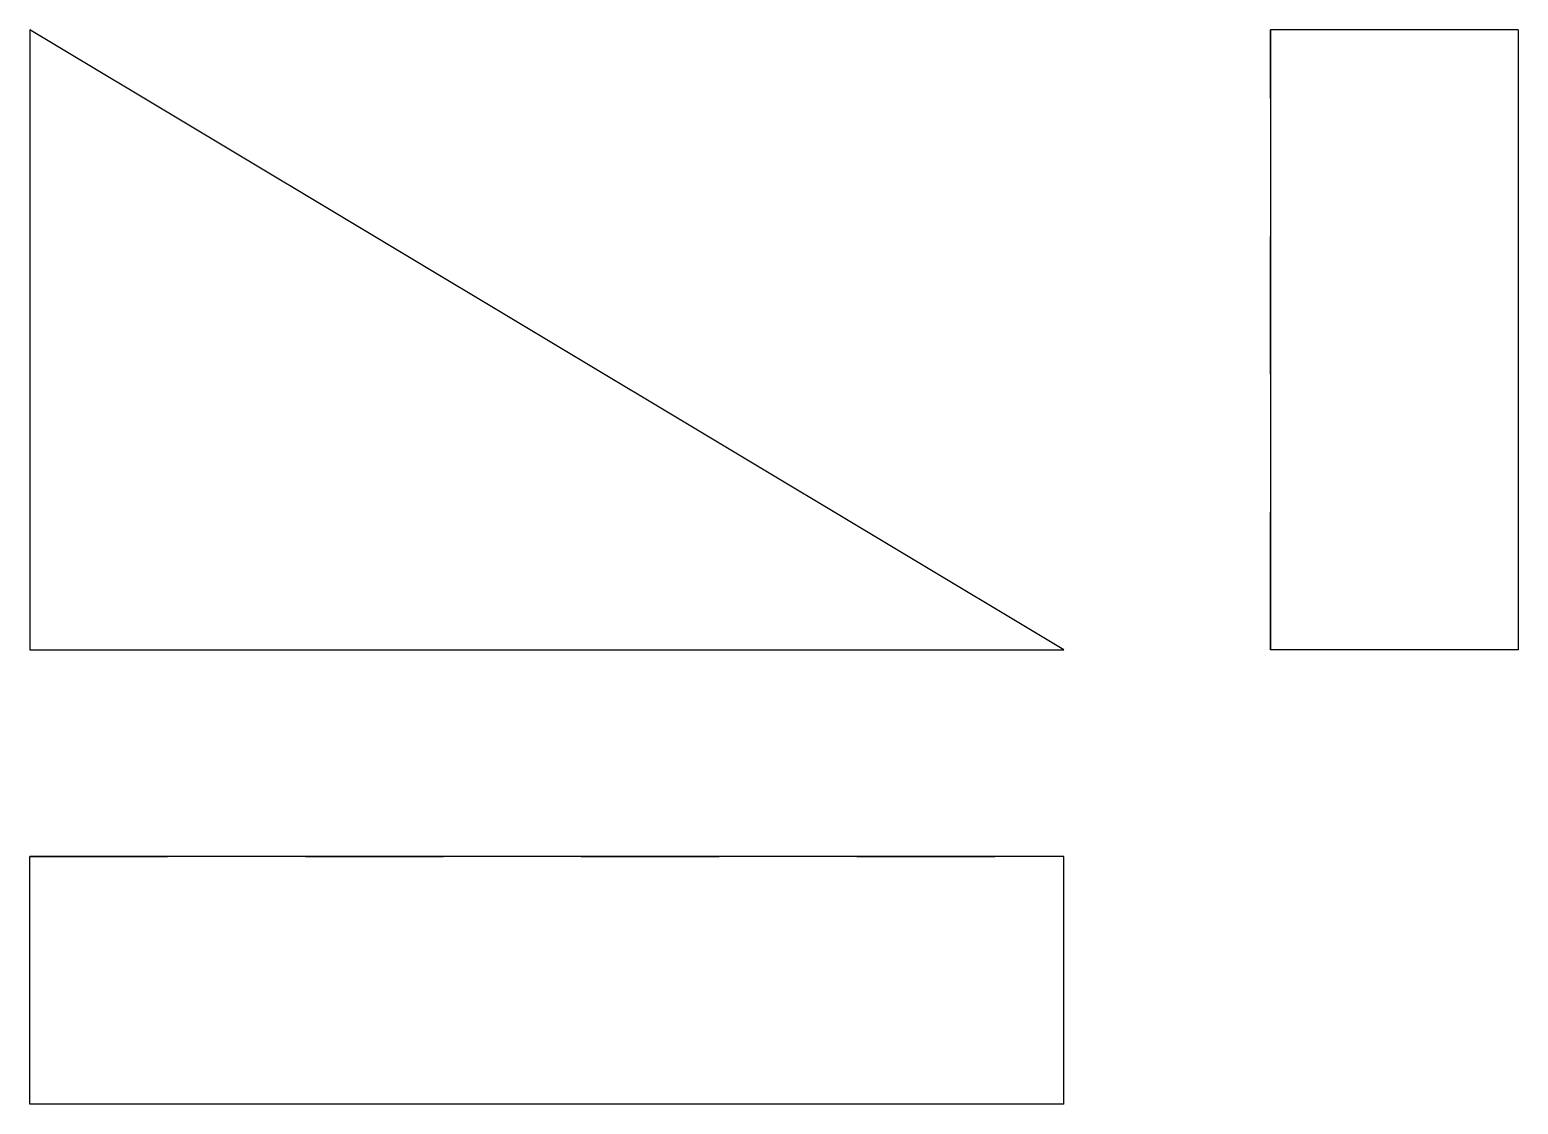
# Model space of a CAD drawing. Extents: x 0 to 1.08, y 0 to 0.78.
import ezdxf

# ---------------------------------------------------------------- set-up
doc = ezdxf.new("R2010")
doc.units = 0
doc.linetypes.add('HIDDEN', pattern=[0.037501, 0.025013, -0.012488])
for name, color, linetype in [('FRONT', 7, 'CONTINUOUS'), ('LEFT', 7, 'CONTINUOUS'), ('LEFT_HID', 7, 'HIDDEN'), ('TOP', 7, 'CONTINUOUS'), ('TOP_HID', 7, 'HIDDEN')]:
    doc.layers.add(name, color=color, linetype=linetype)

msp = doc.modelspace()

# ---------------------------------------------------------------- linework, layer by layer
at = {"layer": 'FRONT'}
for p, q in [((0.75, 0.329688), (0, 0.779688)), ((0, 0.779688), (0, 0.329688)), ((0, 0.329688), (0.75, 0.329688))]:
    msp.add_line(p, q, dxfattribs=at)
at = {"layer": 'LEFT'}
for p, q in [((1.079687, 0.779688), (0.9, 0.779688)), ((0.9, 0.779688), (0.9, 0.329688)), ((1.079687, 0.779688), (1.079687, 0.329688)), ((1.079687, 0.329688), (0.9, 0.329688))]:
    msp.add_line(p, q, dxfattribs=at)
at = {"layer": 'LEFT_HID', "linetype": 'HIDDEN'}
msp.add_line((0.9, 0.329688), (0.9, 0.779688), dxfattribs=at)
at = {"layer": 'TOP'}
for p, q in [((0.75, 0.179687), (0, 0.179687)), ((0, 0), (0, 0.179687)), ((0.75, 0), (0.75, 0.179687)), ((0.75, 0), (0, 0))]:
    msp.add_line(p, q, dxfattribs=at)
at = {"layer": 'TOP_HID', "linetype": 'HIDDEN'}
msp.add_line((0, 0.179687), (0.75, 0.179688), dxfattribs=at)

doc.saveas('drawing.dxf')
